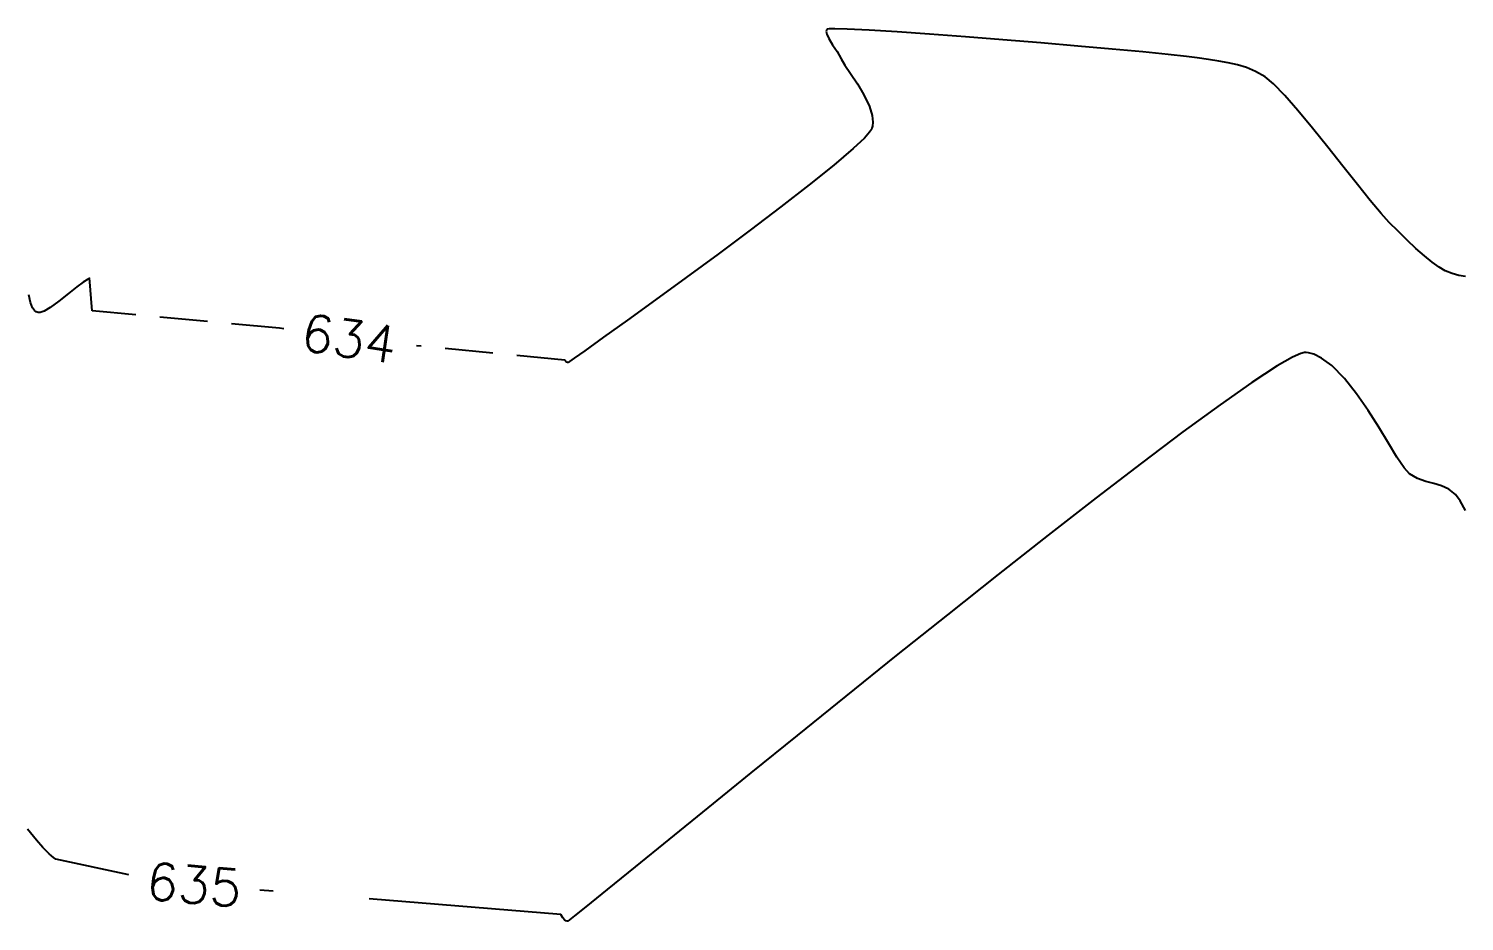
# Model space of a CAD drawing. Header units: feet. Extents: x 26064 to 27719, y 16802 to 28989.
# Drawn here: x 26837.6 to 26930.9, y 17256.5 to 17314.5 of the extents above; entities that cross this region are included whole.
import ezdxf

# ---------------------------------------------------------------- set-up
doc = ezdxf.new("R2010")
doc.units = ezdxf.units.FT
doc.header["$LTSCALE"] = 50
doc.header["$MEASUREMENT"] = 0
doc.linetypes.add('HIDDEN', pattern=[0.375, 0.25, -0.125])
doc.linetypes.add('HIDN25', pattern=[0.0938, 0.0625, -0.0313])
doc.layers.add('CONT-MJR', color=160, linetype='HIDDEN')
doc.layers.add('CONT-MNR', color=55, linetype='HIDN25')
doc.styles.add('l60', font='simplex', dxfattribs={"height": 2.4})

msp = doc.modelspace()

# ---------------------------------------------------------------- linework, layer by layer
at = {"layer": 'CONT-MJR', "color": 7}
for p, q in [((26919.73303, 17293.19061, 635), (26918.7383, 17292.62057, 635)), ((26920.26776, 17293.42935, 635), (26919.73303, 17293.19061, 635)), ((26920.51686, 17293.49279, 635), (26920.26776, 17293.42935, 635)), ((26920.60784, 17293.49463, 635), (26920.51686, 17293.49279, 635)), ((26920.77507, 17293.46942, 635), (26920.60784, 17293.49463, 635)), ((26921.11013, 17293.37432, 635), (26920.77507, 17293.46942, 635)), ((26921.61277, 17293.12903, 635), (26921.11013, 17293.37432, 635)), ((26922.27893, 17292.63584, 635), (26921.61277, 17293.12903, 635)), ((26918.7383, 17292.62057, 635), (26917.0827, 17291.53836, 635)), ((26923.09635, 17291.80679, 635), (26922.27893, 17292.63584, 635)), ((26917.0827, 17291.53836, 635), (26915.02176, 17290.09067, 635)), ((26923.88537, 17290.81219, 635), (26923.09635, 17291.80679, 635)), ((26924.63375, 17289.72768, 635), (26923.88537, 17290.81219, 635)), ((26915.02176, 17290.09067, 635), (26912.61188, 17288.32598, 635)), ((26925.32925, 17288.62893, 635), (26924.63375, 17289.72768, 635)), ((26925.95965, 17287.59159, 635), (26925.32925, 17288.62893, 635)), ((26912.61188, 17288.32598, 635), (26909.90946, 17286.29276, 635)), ((26926.5127, 17286.69132, 635), (26925.95965, 17287.59159, 635)), ((26926.97618, 17286.00378, 635), (26926.5127, 17286.69132, 635)), ((26909.90946, 17286.29276, 635), (26906.97092, 17284.03949, 635)), ((26927.33784, 17285.60463, 635), (26926.97618, 17286.00378, 635)), ((26927.85663, 17285.30055, 635), (26927.33784, 17285.60463, 635)), ((26928.38292, 17285.11235, 635), (26927.85663, 17285.30055, 635)), ((26928.90495, 17284.97733, 635), (26928.38292, 17285.11235, 635)), ((26929.41095, 17284.83283, 635), (26928.90495, 17284.97733, 635)), ((26929.88917, 17284.61615, 635), (26929.41095, 17284.83283, 635)), ((26906.97092, 17284.03949, 635), (26903.85266, 17281.61465, 635)), ((26930.32784, 17284.26463, 635), (26929.88917, 17284.61615, 635)), ((26930.62764, 17283.84991, 635), (26930.32784, 17284.26463, 635)), ((26930.96722, 17283.2155, 635), (26930.62764, 17283.84991, 635)), ((26903.85266, 17281.61465, 635), (26900.61108, 17279.06672, 635)), ((26900.61108, 17279.06672, 635), (26897.30259, 17276.44418, 635)), ((26897.30259, 17276.44418, 635), (26893.9836, 17273.7955, 635)), ((26893.9836, 17273.7955, 635), (26890.71052, 17271.16917, 635)), ((26890.71052, 17271.16917, 635), (26887.53975, 17268.61365, 635)), ((26887.53975, 17268.61365, 635), (26884.52769, 17266.17744, 635)), ((26884.52769, 17266.17744, 635), (26881.73076, 17263.90901, 635)), ((26881.73076, 17263.90901, 635), (26879.20535, 17261.85683, 635)), ((26838.1301, 17261.81572, 635), (26837.54303, 17262.5139, 635)), ((26838.53198, 17261.33728, 635), (26838.1301, 17261.81572, 635)), ((26838.71784, 17261.12463, 635), (26838.53198, 17261.33728, 635)), ((26879.20535, 17261.85683, 635), (26877.00788, 17260.06939, 635)), ((26838.93686, 17260.92177, 635), (26838.71784, 17261.12463, 635)), ((26839.09465, 17260.78589, 635), (26838.93686, 17260.92177, 635)), ((26839.22152, 17260.68263, 635), (26839.09465, 17260.78589, 635)), ((26839.31684, 17260.60716, 635), (26839.22152, 17260.68263, 635)), ((26839.36905, 17260.56623, 635), (26839.31684, 17260.60716, 635)), ((26844.11693, 17259.5646, 635), (26839.36905, 17260.56623, 635)), ((26877.00788, 17260.06939, 635), (26875.19475, 17258.59516, 635)), ((26872.19573, 17256.97137, 635), (26852.63554, 17258.56833, 635)), ((26875.19475, 17258.59516, 635), (26873.82236, 17257.48262, 635)), ((26872.30962, 17256.7687, 635), (26872.19573, 17256.97137, 635)), ((26872.4232, 17256.63487, 635), (26872.30962, 17256.7687, 635)), ((26873.0797, 17256.88559, 635), (26872.74888, 17256.62501, 635)), ((26873.82236, 17257.48262, 635), (26873.0797, 17256.88559, 635)), ((26872.51994, 17256.56648, 635), (26872.4232, 17256.63487, 635)), ((26872.58937, 17256.54163, 635), (26872.51994, 17256.56648, 635)), ((26872.62546, 17256.53653, 635), (26872.58937, 17256.54163, 635)), ((26872.6428, 17256.54626, 635), (26872.62546, 17256.53653, 635)), ((26872.74888, 17256.62501, 635), (26872.6428, 17256.54626, 635))]:
    msp.add_line(p, q, dxfattribs=at)
at = {"layer": 'CONT-MNR', "color": 7}
for p, q in [((26889.47431, 17314.48286, 634), (26889.45066, 17314.43889, 634)), ((26896.15032, 17314.1763, 634), (26894.03266, 17314.32437, 634)), ((26903.38118, 17313.60463, 634), (26900.91642, 17313.80814, 634)), ((26911.64207, 17312.85482, 634), (26910.00026, 17313.01604, 634)), ((26916.15388, 17312.18551, 634), (26915.55684, 17312.31506, 634)), ((26919.22242, 17310.1889, 634), (26918.49567, 17310.94711, 634)), ((26891.88501, 17310.22733, 634), (26892.23357, 17309.47875, 634)), ((26920.08242, 17309.20206, 634), (26919.22242, 17310.1889, 634)), ((26892.40612, 17308.88738, 634), (26892.44949, 17308.46125, 634)), ((26892.37412, 17307.98743, 634), (26892.25156, 17307.8006, 634)), ((26892.42886, 17308.1901, 634), (26892.40196, 17308.05933, 634)), ((26892.44949, 17308.46125, 634), (26892.42886, 17308.1901, 634)), ((26891.91052, 17307.41958, 634), (26891.19044, 17306.74248, 634)), ((26892.25156, 17307.8006, 634), (26891.91052, 17307.41958, 634)), ((26889.92398, 17305.66519, 634), (26888.32841, 17304.38424, 634)), ((26923.94168, 17304.40936, 634), (26923.0053, 17305.59024, 634)), ((26888.32841, 17304.38424, 634), (26886.48724, 17302.95628, 634)), ((26924.78301, 17303.3601, 634), (26923.94168, 17304.40936, 634)), ((26926.58366, 17301.36238, 634), (26925.99784, 17301.94463, 634)), ((26882.40215, 17299.88609, 634), (26880.32527, 17298.3572, 634)), ((26928.29884, 17299.77151, 634), (26927.74858, 17300.25724, 634)), ((26928.80842, 17299.35512, 634), (26928.29884, 17299.77151, 634)), ((26929.26289, 17299.02663, 634), (26928.80842, 17299.35512, 634)), ((26929.64784, 17298.80463, 634), (26929.26289, 17299.02663, 634)), ((26930.10762, 17298.61526, 634), (26929.64784, 17298.80463, 634)), ((26840.74582, 17297.7463, 634), (26840.20649, 17297.32434, 634)), ((26841.43373, 17298.24208, 634), (26841.15828, 17298.05169, 634)), ((26841.73762, 17296.19731, 634), (26841.57094, 17298.33172, 634)), ((26880.32527, 17298.3572, 634), (26878.33683, 17296.90801, 634)), ((26837.98969, 17296.21276, 634), (26837.85699, 17296.39476, 634)), ((26838.10268, 17296.13158, 634), (26837.98969, 17296.21276, 634)), ((26838.16784, 17296.10463, 634), (26838.10268, 17296.13158, 634)), ((26838.99865, 17296.40555, 634), (26838.60874, 17296.18139, 634)), ((26853.90632, 17295.06253, 634), (26841.73762, 17296.19731, 634)), ((26854.20129, 17295.01919, 634), (26853.90632, 17295.06253, 634)), ((26872.44579, 17292.98944, 634), (26862.81915, 17293.92271, 634)), ((26872.51301, 17292.91178, 634), (26872.44579, 17292.98944, 634)), ((26872.62555, 17292.84374, 634), (26872.58188, 17292.86199, 634))]:
    msp.add_line(p, q, dxfattribs=at)
at = {"layer": 'CONT-MNR', "color": 7, "extrusion": (0.502427, -0.864619, 0)}
msp.add_line((26889.49772, 17314.49647, 634), (26889.47431, 17314.48286, 634), dxfattribs=at)
at = {"layer": 'CONT-MNR', "color": 7, "extrusion": (0.153782, -0.988105, 0)}
msp.add_line((26889.62162, 17314.51575, 634), (26889.49772, 17314.49647, 634), dxfattribs=at)
at = {"layer": 'CONT-MNR', "color": 7, "extrusion": (0.027474, -0.999623, 0)}
msp.add_line((26889.98912, 17314.52585, 634), (26889.62162, 17314.51575, 634), dxfattribs=at)
at = {"layer": 'CONT-MNR', "color": 7, "extrusion": (-0.023646, -0.99972, 0)}
msp.add_line((26890.78735, 17314.50697, 634), (26889.98912, 17314.52585, 634), dxfattribs=at)
at = {"layer": 'CONT-MNR', "color": 7, "extrusion": (-0.048722, -0.998812, 0)}
msp.add_line((26892.21439, 17314.43736, 634), (26890.78735, 17314.50697, 634), dxfattribs=at)
at = {"layer": 'CONT-MNR', "color": 7, "extrusion": (0.98135, -0.19223, 0)}
msp.add_line((26889.45066, 17314.43889, 634), (26889.43108, 17314.33897, 634), dxfattribs=at)
at = {"layer": 'CONT-MNR', "color": 7, "extrusion": (0.984676, 0.174393, 0)}
msp.add_line((26889.43108, 17314.33897, 634), (26889.46246, 17314.16179, 634), dxfattribs=at)
at = {"layer": 'CONT-MNR', "color": 7, "extrusion": (0.90538, 0.424602, 0)}
msp.add_line((26889.46246, 17314.16179, 634), (26889.59364, 17313.88208, 634), dxfattribs=at)
at = {"layer": 'CONT-MNR', "color": 7, "extrusion": (0.844372, 0.535758, 0)}
msp.add_line((26889.59364, 17313.88208, 634), (26889.84967, 17313.47858, 634), dxfattribs=at)
at = {"layer": 'CONT-MNR', "color": 7, "extrusion": (-0.062021, -0.998075, 0)}
msp.add_line((26894.03266, 17314.32437, 634), (26892.21439, 17314.43736, 634), dxfattribs=at)
at = {"layer": 'CONT-MNR', "color": 7, "extrusion": (-0.074984, -0.997185, 0)}
msp.add_line((26898.47551, 17314.00146, 634), (26896.15032, 17314.1763, 634), dxfattribs=at)
at = {"layer": 'CONT-MNR', "color": 7, "extrusion": (-0.078955, -0.996878, 0)}
msp.add_line((26900.91642, 17313.80814, 634), (26898.47551, 17314.00146, 634), dxfattribs=at)
at = {"layer": 'CONT-MNR', "color": 7, "extrusion": (-0.085378, -0.996349, 0)}
msp.add_line((26905.77797, 17313.39925, 634), (26903.38118, 17313.60463, 634), dxfattribs=at)
at = {"layer": 'CONT-MNR', "color": 7, "extrusion": (0.83514, 0.550038, 0)}
msp.add_line((26889.84967, 17313.47858, 634), (26890.14119, 17313.03594, 634), dxfattribs=at)
at = {"layer": 'CONT-MNR', "color": 7, "extrusion": (0.874024, 0.485883, 0)}
msp.add_line((26890.14119, 17313.03594, 634), (26890.39666, 17312.57639, 634), dxfattribs=at)
at = {"layer": 'CONT-MNR', "color": 7, "extrusion": (-0.088593, -0.996068, 0)}
msp.add_line((26908.01494, 17313.20029, 634), (26905.77797, 17313.39925, 634), dxfattribs=at)
at = {"layer": 'CONT-MNR', "color": 7, "extrusion": (-0.092406, -0.995721, 0)}
msp.add_line((26910.00026, 17313.01604, 634), (26908.01494, 17313.20029, 634), dxfattribs=at)
at = {"layer": 'CONT-MNR', "color": 7, "extrusion": (-0.107054, -0.994253, 0)}
msp.add_line((26912.84854, 17312.72492, 634), (26911.64207, 17312.85482, 634), dxfattribs=at)
at = {"layer": 'CONT-MNR', "color": 7, "extrusion": (-0.131753, -0.991283, 0)}
msp.add_line((26913.52784, 17312.63463, 634), (26912.84854, 17312.72492, 634), dxfattribs=at)
at = {"layer": 'CONT-MNR', "color": 7, "extrusion": (-0.159024, -0.987275, 0)}
msp.add_line((26914.26101, 17312.51653, 634), (26913.52784, 17312.63463, 634), dxfattribs=at)
at = {"layer": 'CONT-MNR', "color": 7, "extrusion": (0.861674, 0.507462, 0)}
msp.add_line((26890.39666, 17312.57639, 634), (26890.63986, 17312.16345, 634), dxfattribs=at)
at = {"layer": 'CONT-MNR', "color": 7, "extrusion": (0.827349, 0.561688, 0)}
msp.add_line((26890.63986, 17312.16345, 634), (26891.01665, 17311.60845, 634), dxfattribs=at)
at = {"layer": 'CONT-MNR', "color": 7, "extrusion": (-0.1458, -0.989314, 0)}
msp.add_line((26914.93161, 17312.41771, 634), (26914.26101, 17312.51653, 634), dxfattribs=at)
at = {"layer": 'CONT-MNR', "color": 7, "extrusion": (-0.162008, -0.986789, 0)}
msp.add_line((26915.55684, 17312.31506, 634), (26914.93161, 17312.41771, 634), dxfattribs=at)
at = {"layer": 'CONT-MNR', "color": 7, "extrusion": (-0.292905, -0.956141, 0)}
msp.add_line((26916.73993, 17312.00598, 634), (26916.15388, 17312.18551, 634), dxfattribs=at)
at = {"layer": 'CONT-MNR', "color": 7, "extrusion": (-0.392312, -0.919832, 0)}
msp.add_line((26917.33219, 17311.75338, 634), (26916.73993, 17312.00598, 634), dxfattribs=at)
at = {"layer": 'CONT-MNR', "color": 7, "extrusion": (-0.492884, -0.870095, 0)}
msp.add_line((26917.94784, 17311.40463, 634), (26917.33219, 17311.75338, 634), dxfattribs=at)
at = {"layer": 'CONT-MNR', "color": 7, "extrusion": (0.832037, 0.55472, 0)}
msp.add_line((26891.01665, 17311.60845, 634), (26891.45553, 17310.95015, 634), dxfattribs=at)
at = {"layer": 'CONT-MNR', "color": 7, "extrusion": (0.859698, 0.510803, 0)}
msp.add_line((26891.45553, 17310.95015, 634), (26891.88501, 17310.22733, 634), dxfattribs=at)
at = {"layer": 'CONT-MNR', "color": 7, "extrusion": (-0.641006, -0.767536, 0)}
msp.add_line((26918.49567, 17310.94711, 634), (26917.94784, 17311.40463, 634), dxfattribs=at)
at = {"layer": 'CONT-MNR', "color": 7, "extrusion": (0.959973, 0.280094, 0)}
msp.add_line((26892.23357, 17309.47875, 634), (26892.40612, 17308.88738, 634), dxfattribs=at)
at = {"layer": 'CONT-MNR', "color": 7, "extrusion": (0.769962, 0.638089, 0)}
msp.add_line((26921.03, 17308.05864, 634), (26920.08242, 17309.20206, 634), dxfattribs=at)
at = {"layer": 'CONT-MNR', "color": 7, "extrusion": (0.932547, -0.361048, 0)}
msp.add_line((26892.40196, 17308.05933, 634), (26892.37412, 17307.98743, 634), dxfattribs=at)
at = {"layer": 'CONT-MNR', "color": 7, "extrusion": (0.778653, 0.627455, 0)}
msp.add_line((26922.01952, 17306.83068, 634), (26921.03, 17308.05864, 634), dxfattribs=at)
at = {"layer": 'CONT-MNR', "color": 7, "extrusion": (0.647926, -0.761703, 0)}
msp.add_line((26891.19044, 17306.74248, 634), (26889.92398, 17305.66519, 634), dxfattribs=at)
at = {"layer": 'CONT-MNR', "color": 7, "extrusion": (0.782888, 0.622162, 0)}
msp.add_line((26923.0053, 17305.59024, 634), (26922.01952, 17306.83068, 634), dxfattribs=at)
at = {"layer": 'CONT-MNR', "color": 7, "extrusion": (0.770034, 0.638002, 0)}
msp.add_line((26925.48362, 17302.51451, 634), (26924.78301, 17303.3601, 634), dxfattribs=at)
at = {"layer": 'CONT-MNR', "color": 7, "extrusion": (-0.604023, 0.796967, 0)}
msp.add_line((26886.48724, 17302.95628, 634), (26884.48398, 17301.43801, 634), dxfattribs=at)
at = {"layer": 'CONT-MNR', "color": 7, "extrusion": (0.742429, 0.669925, 0)}
msp.add_line((26925.99784, 17301.94463, 634), (26925.48362, 17302.51451, 634), dxfattribs=at)
at = {"layer": 'CONT-MNR', "color": 7, "extrusion": (0.597668, -0.801744, 0)}
msp.add_line((26884.48398, 17301.43801, 634), (26882.40215, 17299.88609, 634), dxfattribs=at)
at = {"layer": 'CONT-MNR', "color": 7, "extrusion": (-0.694948, -0.71906, 0)}
msp.add_line((26927.17204, 17300.79372, 634), (26926.58366, 17301.36238, 634), dxfattribs=at)
at = {"layer": 'CONT-MNR', "color": 7, "extrusion": (-0.68122, -0.732079, 0)}
msp.add_line((26927.74858, 17300.25724, 634), (26927.17204, 17300.79372, 634), dxfattribs=at)
at = {"layer": 'CONT-MNR', "color": 7, "extrusion": (-0.27105, -0.962565, 0)}
msp.add_line((26930.53813, 17298.49403, 634), (26930.10762, 17298.61526, 634), dxfattribs=at)
at = {"layer": 'CONT-MNR', "color": 7, "extrusion": (-0.595067, 0.803676, 0)}
msp.add_line((26841.15828, 17298.05169, 634), (26840.74582, 17297.7463, 634), dxfattribs=at)
at = {"layer": 'CONT-MNR', "color": 7, "extrusion": (-0.546931, 0.837178, 0)}
msp.add_line((26841.57094, 17298.33172, 634), (26841.43373, 17298.24208, 634), dxfattribs=at)
at = {"layer": 'CONT-MNR', "color": 7, "extrusion": (-0.151157, -0.98851, 0)}
msp.add_line((26930.96675, 17298.42849, 634), (26930.53813, 17298.49403, 634), dxfattribs=at)
at = {"layer": 'CONT-MNR', "color": 7, "extrusion": (0.975389, 0.220491, 0)}
msp.add_line((26837.73054, 17296.72747, 634), (26837.61466, 17297.24008, 634), dxfattribs=at)
at = {"layer": 'CONT-MNR', "color": 7, "extrusion": (-0.588433, 0.808546, 0)}
msp.add_line((26839.56922, 17296.82079, 634), (26838.99865, 17296.40555, 634), dxfattribs=at)
at = {"layer": 'CONT-MNR', "color": 7, "extrusion": (0.619976, -0.784621, 0)}
msp.add_line((26840.20649, 17297.32434, 634), (26839.56922, 17296.82079, 634), dxfattribs=at)
at = {"layer": 'CONT-MNR', "color": 7, "extrusion": (0.585759, -0.810485, 0)}
msp.add_line((26878.33683, 17296.90801, 634), (26876.52037, 17295.59521, 634), dxfattribs=at)
at = {"layer": 'CONT-MNR', "color": 7, "extrusion": (0.934765, 0.355266, 0)}
msp.add_line((26837.85699, 17296.39476, 634), (26837.73054, 17296.72747, 634), dxfattribs=at)
at = {"layer": 'CONT-MNR', "color": 7, "extrusion": (-0.209159, -0.977882, 0)}
msp.add_line((26838.22767, 17296.09183, 634), (26838.16784, 17296.10463, 634), dxfattribs=at)
at = {"layer": 'CONT-MNR', "color": 7, "extrusion": (0.048973, -0.9988, 0)}
msp.add_line((26838.36438, 17296.09853, 634), (26838.22767, 17296.09183, 634), dxfattribs=at)
at = {"layer": 'CONT-MNR', "color": 7, "extrusion": (0.32113, -0.947035, 0)}
msp.add_line((26838.60874, 17296.18139, 634), (26838.36438, 17296.09853, 634), dxfattribs=at)
at = {"layer": 'CONT-MNR', "color": 7, "extrusion": (0.58288, -0.812558, 0)}
msp.add_line((26876.52037, 17295.59521, 634), (26874.95939, 17294.47546, 634), dxfattribs=at)
at = {"layer": 'CONT-MNR', "color": 7, "extrusion": (-0.579991, 0.814623, 0)}
msp.add_line((26874.95939, 17294.47546, 634), (26873.73742, 17293.60544, 634), dxfattribs=at)
at = {"layer": 'CONT-MNR', "color": 7, "extrusion": (0.571734, -0.820439, 0)}
msp.add_line((26873.06003, 17293.12732, 634), (26872.75517, 17292.91487, 634), dxfattribs=at)
at = {"layer": 'CONT-MNR', "color": 7, "extrusion": (0.576659, -0.816985, 0)}
msp.add_line((26873.73742, 17293.60544, 634), (26873.06003, 17293.12732, 634), dxfattribs=at)
at = {"layer": 'CONT-MNR', "color": 7, "extrusion": (-0.585875, -0.810401, 0)}
msp.add_line((26872.58188, 17292.86199, 634), (26872.51301, 17292.91178, 634), dxfattribs=at)
at = {"layer": 'CONT-MNR', "color": 7, "extrusion": (-0.128173, -0.991752, 0)}
msp.add_line((26872.64451, 17292.8413, 634), (26872.62555, 17292.84374, 634), dxfattribs=at)
at = {"layer": 'CONT-MNR', "color": 7, "extrusion": (0.506474, -0.862255, 0)}
msp.add_line((26872.6587, 17292.84963, 634), (26872.64451, 17292.8413, 634), dxfattribs=at)
at = {"layer": 'CONT-MNR', "color": 7, "extrusion": (0.560183, -0.828369, 0)}
msp.add_line((26872.75517, 17292.91487, 634), (26872.6587, 17292.84963, 634), dxfattribs=at)

# ---------------------------------------------------------------- texts
at = {"layer": 'CONT-MJR', "color": 7, "style": 'l60'}
for s, rotation, p in [('634', 351.6412132, (26855.21409, 17293.65749, 634)), ('635', 355.3325432, (26845.19091, 17257.97214, 635))]:
    msp.add_text(s, height=2.4, rotation=rotation, dxfattribs=at).set_placement(p)

doc.saveas('drawing.dxf')
